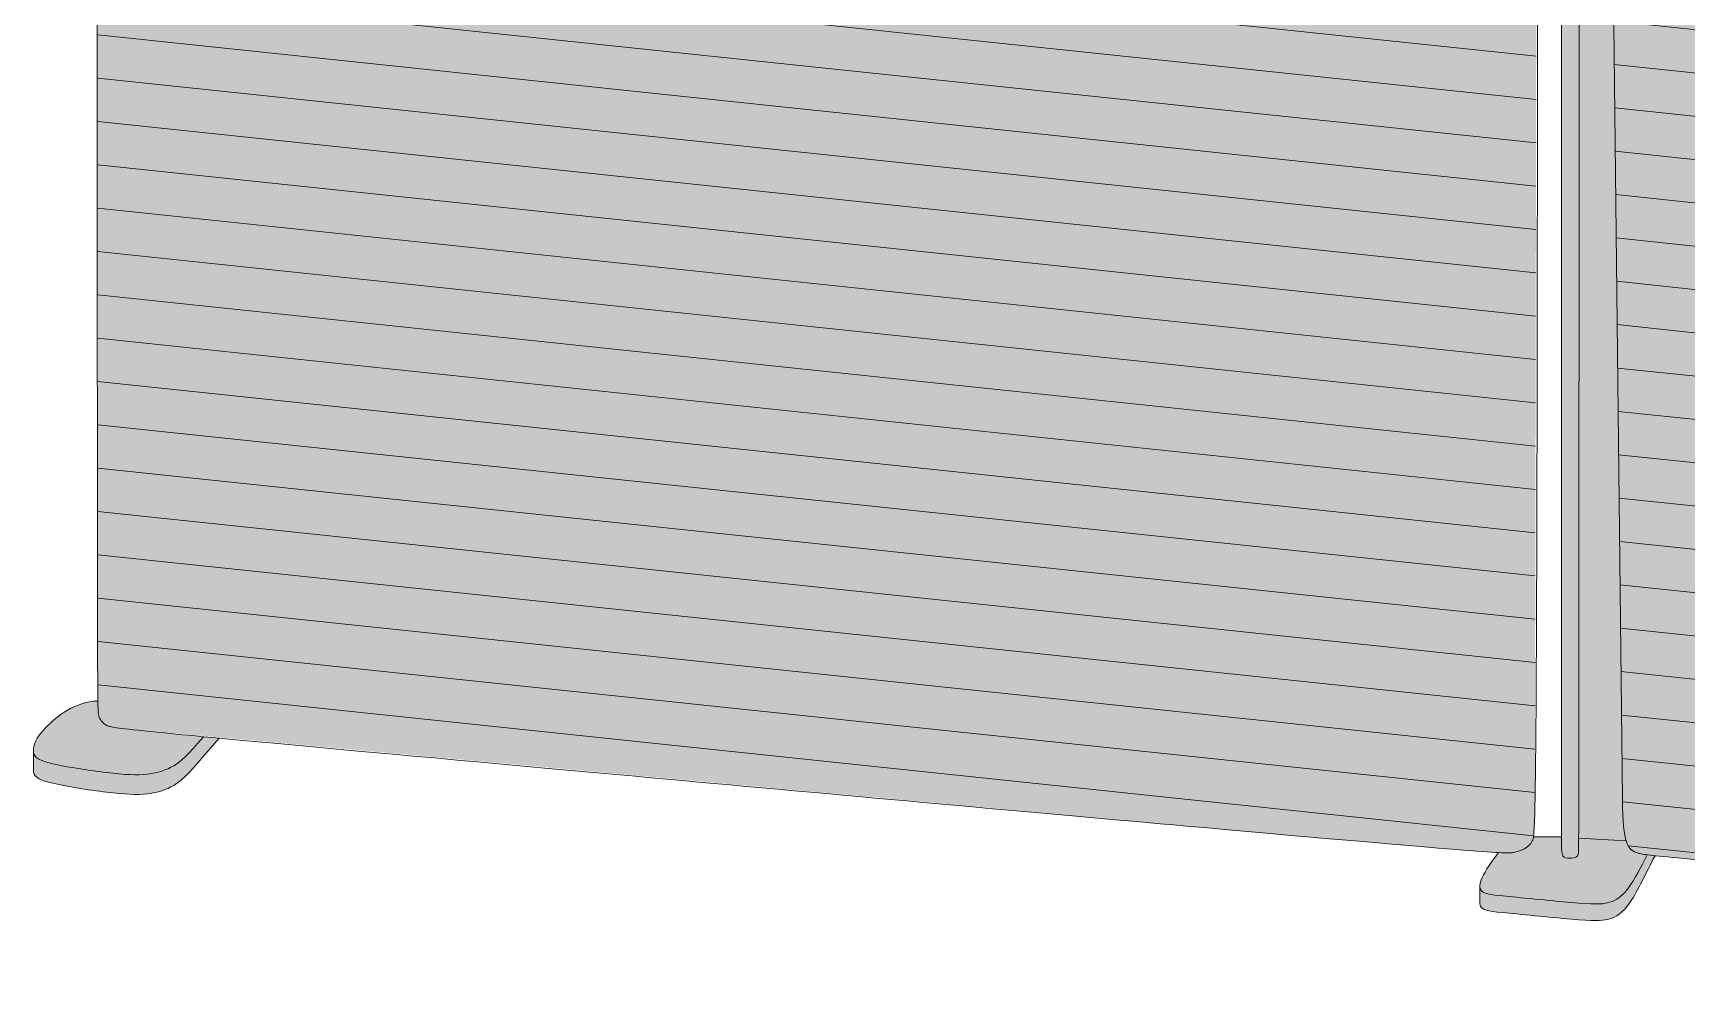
# Model space of a CAD drawing. Header units: millimetres. Extents: x -23380 to 52531, y -5628 to 1041.
# Drawn here: x 8233 to 9086, y -5404 to -4913 of the extents above; entities that cross this region are included whole.
import ezdxf

# ---------------------------------------------------------------- set-up
doc = ezdxf.new("R2010")
doc.units = ezdxf.units.MM
for name, color, linetype, lineweight in [('drawing', 7, 'Continuous', 5), ('hatch', 9, 'Continuous', 5), ('ropes', 7, 'Continuous', 0)]:
    doc.layers.add(name, color=color, linetype=linetype, lineweight=lineweight)

msp = doc.modelspace()

# ---------------------------------------------------------------- hatches: boundary and pattern name
at = {"layer": 'hatch'}
for points in [[(8266.27, -4438.63), (8266.68, -5261.43), (8266.73, -5262.63), (8266.75, -5263.05), (8266.78, -5263.38), (8266.8, -5263.62), (8266.82, -5263.73), (8266.83, -5263.82), (8266.84, -5263.9), (8266.86, -5263.97), (8266.89, -5264.1), (8266.95, -5264.36), (8267.01, -5264.61), (8267.08, -5264.85), (8267.15, -5265.09), (8267.23, -5265.33), (8267.31, -5265.56), (8267.39, -5265.78), (8267.48, -5266), (8267.57, -5266.22), (8267.67, -5266.43), (8267.77, -5266.63), (8267.88, -5266.83), (8268, -5267.03), (8268.11, -5267.22), (8268.24, -5267.4), (8268.37, -5267.58), (8268.5, -5267.76), (8268.64, -5267.93), (8268.79, -5268.1), (8268.94, -5268.27), (8269.1, -5268.43), (8269.26, -5268.58), (8269.43, -5268.73), (8269.61, -5268.88), (8269.79, -5269.02), (8269.98, -5269.16), (8270.18, -5269.3), (8270.38, -5269.43), (8270.59, -5269.56), (8270.81, -5269.68), (8271.04, -5269.8), (8271.27, -5269.92), (8271.44, -5270), (8271.63, -5270.08), (8271.73, -5270.12), (8271.83, -5270.16), (8271.94, -5270.2), (8272.06, -5270.24), (8272.19, -5270.28), (8272.33, -5270.32), (8272.64, -5270.41), (8273, -5270.49), (8273.41, -5270.58), (8274.46, -5270.78), (8275.82, -5270.99), (8279.78, -5271.51), (8871.26, -5325.61), (8955.29, -5332.91), (8989.21, -5335.44), (8992.87, -5335.58), (8994.17, -5335.6), (8995.19, -5335.58), (8995.61, -5335.56), (8995.98, -5335.54), (8996.31, -5335.51), (8996.61, -5335.47), (8996.88, -5335.43), (8997.13, -5335.39), (8997.59, -5335.29), (8998.24, -5335.15), (8998.89, -5334.98), (8999.53, -5334.79), (8999.85, -5334.69), (9000.17, -5334.59), (9000.49, -5334.47), (9000.8, -5334.35), (9001.12, -5334.23), (9001.43, -5334.1), (9001.73, -5333.95), (9002.03, -5333.81), (9002.33, -5333.65), (9002.63, -5333.49), (9002.92, -5333.31), (9003.21, -5333.13), (9003.49, -5332.94), (9003.77, -5332.73), (9004.04, -5332.52), (9004.3, -5332.3), (9004.57, -5332.07), (9004.82, -5331.82), (9004.95, -5331.7), (9005.07, -5331.57), (9005.19, -5331.44), (9005.31, -5331.3), (9005.43, -5331.16), (9005.55, -5331.02), (9005.67, -5330.88), (9005.78, -5330.73), (9005.89, -5330.58), (9006, -5330.43), (9006.11, -5330.27), (9006.22, -5330.11), (9006.32, -5329.95), (9006.42, -5329.78), (9006.52, -5329.61), (9006.67, -5329.35), (9006.72, -5329.26), (9006.77, -5329.16), (9006.79, -5329.11), (9006.81, -5329.05), (9006.84, -5329), (9006.86, -5328.94), (9006.88, -5328.88), (9006.9, -5328.81), (9006.93, -5328.74), (9006.95, -5328.67), (9006.99, -5328.51), (9007.04, -5328.33), (9007.08, -5328.13), (9007.13, -5327.91), (9007.17, -5327.66), (9007.25, -5327.07), (9007.34, -5326.35), (9007.49, -5324.45), (9007.65, -5321.79), (9007.93, -5313.63), (9009.38, -4502.66), (9009, -4502.73), (9008.61, -4502.8), (9008.31, -4502.84), (9007.98, -4502.88), (9007.6, -4502.91), (9007.16, -4502.93), (9006.62, -4502.94), (9005.98, -4502.94), (9004.27, -4502.9), (8998.62, -4502.58), (8277.45, -4440.43), (8273.32, -4439.98), (8271.93, -4439.8), (8270.78, -4439.62), (8269.48, -4439.39), (8268.3, -4439.15), (8267.75, -4439.03), (8267.23, -4438.9), (8266.73, -4438.77)], [(9054.98, -5329.42), (9054.87, -5329.05), (9054.76, -5328.66), (9054.55, -5327.84), (9054.36, -5326.94), (9054.18, -5325.98), (9054.02, -5324.95), (9053.86, -5323.84), (9053.73, -5322.66), (9053.6, -5321.39), (9053.39, -5318.6), (9053.24, -5315.46), (9053.09, -5308), (9044.23, -4508.25), (9043.51, -4508.08), (9042.84, -4507.91), (9042.21, -4507.74), (9041.92, -4507.64), (9041.63, -4507.55), (9041.36, -4507.45), (9041.1, -4507.35), (9040.85, -4507.25), (9040.61, -4507.15), (9040.38, -4507.05), (9040.16, -4506.94), (9039.95, -4506.83), (9039.75, -4506.71), (9009.38, -4504.73), (9009.38, -4507.53), (9030.73, -4508.93), (9030.7, -5151.23), (9030.53, -5327.97)], [(9021.76, -5333.65), (9021.81, -5334.27), (9021.87, -5334.83), (9021.9, -5335.09), (9021.93, -5335.33), (9021.97, -5335.56), (9022.01, -5335.78), (9022.06, -5335.98), (9022.1, -5336.18), (9022.15, -5336.35), (9022.2, -5336.52), (9022.23, -5336.6), (9022.26, -5336.68), (9022.29, -5336.75), (9022.31, -5336.82), (9022.34, -5336.89), (9022.37, -5336.96), (9022.41, -5337.02), (9022.44, -5337.09), (9022.47, -5337.15), (9022.5, -5337.2), (9022.54, -5337.26), (9022.57, -5337.31), (9022.61, -5337.36), (9022.64, -5337.41), (9022.68, -5337.46), (9022.72, -5337.5), (9022.75, -5337.54), (9022.79, -5337.58), (9022.83, -5337.62), (9022.87, -5337.66), (9022.91, -5337.7), (9022.95, -5337.73), (9023, -5337.76), (9023.04, -5337.79), (9023.08, -5337.82), (9023.13, -5337.85), (9023.17, -5337.88), (9023.22, -5337.91), (9023.26, -5337.93), (9023.31, -5337.95), (9023.36, -5337.98), (9023.4, -5338), (9023.45, -5338.02), (9023.5, -5338.04), (9023.55, -5338.05), (9023.61, -5338.07), (9023.71, -5338.1), (9023.82, -5338.13), (9023.93, -5338.16), (9024.04, -5338.19), (9024.15, -5338.21), (9024.27, -5338.23), (9024.39, -5338.25), (9024.51, -5338.27), (9024.76, -5338.3), (9025.01, -5338.32), (9025.27, -5338.34), (9025.53, -5338.34), (9025.79, -5338.34), (9026.06, -5338.34), (9026.32, -5338.33), (9026.59, -5338.31), (9026.85, -5338.29), (9027.1, -5338.26), (9027.35, -5338.23), (9027.59, -5338.19), (9027.83, -5338.15), (9028.06, -5338.11), (9028.27, -5338.06), (9028.38, -5338.03), (9028.48, -5338), (9028.58, -5337.97), (9028.68, -5337.94), (9028.77, -5337.91), (9028.87, -5337.87), (9028.96, -5337.84), (9029.05, -5337.8), (9029.13, -5337.76), (9029.22, -5337.71), (9029.3, -5337.67), (9029.34, -5337.65), (9029.38, -5337.62), (9029.42, -5337.6), (9029.45, -5337.57), (9029.49, -5337.55), (9029.53, -5337.52), (9029.56, -5337.49), (9029.6, -5337.46), (9029.63, -5337.44), (9029.67, -5337.41), (9029.7, -5337.38), (9029.74, -5337.34), (9029.77, -5337.31), (9029.8, -5337.28), (9029.83, -5337.25), (9029.86, -5337.21), (9029.89, -5337.18), (9029.92, -5337.14), (9029.95, -5337.11), (9029.98, -5337.07), (9030.01, -5337.03), (9030.03, -5336.99), (9030.06, -5336.95), (9030.09, -5336.91), (9030.11, -5336.87), (9030.14, -5336.83), (9030.16, -5336.79), (9030.18, -5336.74), (9030.21, -5336.7), (9030.23, -5336.65), (9030.25, -5336.6), (9030.27, -5336.56), (9030.29, -5336.51), (9030.31, -5336.46), (9030.32, -5336.43), (9030.33, -5336.42), (9030.33, -5336.4), (9030.34, -5336.39), (9030.34, -5336.37), (9030.35, -5336.35), (9030.35, -5336.33), (9030.36, -5336.31), (9030.36, -5336.28), (9030.37, -5336.22), (9030.38, -5336.14), (9030.39, -5336.05), (9030.4, -5335.8), (9030.45, -5334.42), (9030.73, -4508.93), (9021.76, -4508.34)], [(9053.09, -5308), (9053.24, -5315.46), (9053.39, -5318.6), (9053.6, -5321.39), (9053.73, -5322.66), (9053.86, -5323.84), (9054.02, -5324.95), (9054.18, -5325.98), (9054.36, -5326.94), (9054.55, -5327.84), (9054.76, -5328.66), (9054.87, -5329.05), (9054.98, -5329.42), (9055.11, -5329.82), (9055.24, -5330.19), (9055.38, -5330.55), (9055.52, -5330.89), (9055.66, -5331.21), (9055.81, -5331.52), (9055.96, -5331.82), (9056.12, -5332.1), (9056.28, -5332.37), (9056.36, -5332.49), (9056.44, -5332.62), (9056.53, -5332.74), (9056.61, -5332.86), (9056.7, -5332.97), (9056.79, -5333.08), (9056.88, -5333.19), (9056.97, -5333.3), (9057.06, -5333.4), (9057.15, -5333.5), (9057.24, -5333.6), (9057.34, -5333.69), (9057.43, -5333.78), (9057.53, -5333.87), (9057.62, -5333.96), (9057.72, -5334.05), (9057.82, -5334.13), (9057.92, -5334.21), (9058.02, -5334.28), (9058.13, -5334.36), (9058.23, -5334.43), (9058.34, -5334.5), (9058.44, -5334.57), (9058.55, -5334.64), (9058.77, -5334.77), (9058.99, -5334.89), (9059.21, -5335), (9059.45, -5335.11), (9059.68, -5335.21), (9059.92, -5335.3), (9060.16, -5335.4), (9060.41, -5335.48), (9060.67, -5335.57), (9061.18, -5335.72), (9061.61, -5335.84), (9062.05, -5335.95), (9062.53, -5336.06), (9063.06, -5336.17), (9063.63, -5336.28), (9064.28, -5336.38), (9065.81, -5336.6), (9069.94, -5337.08), (9782.95, -5403.94), (9783.6, -5403.99), (9783.92, -5404), (9784.07, -5404), (9784.23, -5404), (9784.39, -5404), (9784.54, -5403.99), (9784.69, -5403.98), (9784.85, -5403.96), (9784.92, -5403.95), (9785, -5403.94), (9785.07, -5403.92), (9785.15, -5403.91), (9785.22, -5403.89), (9785.29, -5403.87), (9785.37, -5403.85), (9785.44, -5403.83), (9785.51, -5403.81), (9785.58, -5403.78), (9785.66, -5403.76), (9785.73, -5403.73), (9785.8, -5403.7), (9785.87, -5403.67), (9785.94, -5403.63), (9786.01, -5403.6), (9786.08, -5403.56), (9786.15, -5403.52), (9786.22, -5403.47), (9786.28, -5403.43), (9786.35, -5403.38), (9786.42, -5403.33), (9786.48, -5403.28), (9786.55, -5403.22), (9786.62, -5403.17), (9786.68, -5403.11), (9786.74, -5403.04), (9786.81, -5402.98), (9786.87, -5402.91), (9786.93, -5402.84), (9787, -5402.76), (9787.06, -5402.69), (9787.12, -5402.61), (9787.18, -5402.53), (9787.24, -5402.44), (9787.3, -5402.35), (9787.36, -5402.26), (9787.42, -5402.17), (9787.47, -5402.07), (9787.53, -5401.97), (9787.59, -5401.86), (9787.64, -5401.75), (9787.75, -5401.53), (9787.86, -5401.29), (9787.96, -5401.03), (9788.06, -5400.76), (9788.16, -5400.48), (9788.25, -5400.18), (9788.35, -5399.86), (9788.43, -5399.53), (9788.52, -5399.18), (9788.6, -5398.81), (9788.68, -5398.42), (9788.83, -5397.6), (9788.97, -5396.7), (9789.09, -5395.72), (9789.2, -5394.66), (9789.29, -5393.51), (9789.36, -5392.27), (9789.47, -5389.52), (9789.5, -5386.38), (9789.5, -4570.1), (9789.25, -4570.25), (9789, -4570.4), (9788.73, -4570.54), (9788.46, -4570.68), (9788.17, -4570.81), (9787.88, -4570.94), (9787.58, -4571.06), (9787.27, -4571.17), (9786.95, -4571.28), (9786.62, -4571.38), (9786.28, -4571.48), (9785.93, -4571.57), (9785.57, -4571.65), (9785.2, -4571.73), (9784.82, -4571.8), (9784.43, -4571.86), (9784.13, -4571.91), (9783.8, -4571.95), (9783.42, -4571.98), (9782.98, -4572), (9782.44, -4572.01), (9781.8, -4572.01), (9780.09, -4571.97), (9774.44, -4571.65), (9053.27, -4509.5), (9049.14, -4509.05), (9047.76, -4508.87), (9046.6, -4508.69), (9045.37, -4508.47), (9044.23, -4508.25)], [(8233.3, -5282.63), (8233.3, -5282.74), (8233.31, -5282.9), (8233.32, -5283.07), (8233.33, -5283.32), (8233.35, -5283.44), (8233.36, -5283.57), (8233.38, -5283.69), (8233.4, -5283.81), (8233.42, -5283.92), (8233.45, -5284.04), (8233.47, -5284.16), (8233.5, -5284.27), (8233.54, -5284.38), (8233.57, -5284.49), (8233.61, -5284.6), (8233.65, -5284.71), (8233.7, -5284.82), (8233.75, -5284.93), (8233.8, -5285.03), (8233.86, -5285.14), (8233.92, -5285.24), (8233.98, -5285.35), (8234.05, -5285.45), (8234.12, -5285.55), (8234.2, -5285.65), (8234.28, -5285.75), (8234.36, -5285.84), (8234.45, -5285.94), (8234.55, -5286.04), (8234.64, -5286.13), (8234.75, -5286.23), (8234.85, -5286.32), (8234.97, -5286.41), (8235.08, -5286.51), (8235.21, -5286.6), (8235.33, -5286.69), (8235.47, -5286.78), (8235.6, -5286.87), (8235.75, -5286.96), (8235.9, -5287.05), (8236.05, -5287.14), (8236.21, -5287.23), (8236.55, -5287.4), (8236.91, -5287.57), (8237.3, -5287.74), (8237.71, -5287.92), (8238.15, -5288.09), (8238.61, -5288.25), (8239.63, -5288.59), (8240.76, -5288.93), (8242.01, -5289.27), (8244.89, -5289.95), (8248.19, -5290.64), (8255.62, -5291.98), (8263.51, -5293.19), (8271.05, -5294.18), (8277.59, -5294.87), (8280.48, -5295.1), (8283.16, -5295.25), (8285.65, -5295.31), (8286.83, -5295.32), (8287.97, -5295.3), (8289.08, -5295.26), (8290.15, -5295.2), (8291.2, -5295.12), (8292.22, -5295.01), (8293.21, -5294.89), (8294.18, -5294.74), (8295.13, -5294.58), (8296.06, -5294.39), (8296.97, -5294.19), (8297.86, -5293.96), (8298.73, -5293.71), (8299.58, -5293.45), (8300.41, -5293.16), (8301.22, -5292.86), (8302.02, -5292.54), (8302.8, -5292.2), (8303.56, -5291.84), (8304.3, -5291.47), (8305.03, -5291.08), (8305.75, -5290.67), (8306.45, -5290.24), (8307.15, -5289.78), (8307.85, -5289.29), (8308.56, -5288.76), (8309.3, -5288.18), (8310.06, -5287.53), (8310.85, -5286.81), (8311.7, -5286.01), (8312.59, -5285.13), (8313.55, -5284.14), (8315.7, -5281.84), (8321.11, -5275.68), (8279.78, -5271.51), (8275.82, -5270.99), (8274.46, -5270.78), (8273.41, -5270.58), (8273, -5270.49), (8272.64, -5270.41), (8272.33, -5270.32), (8272.19, -5270.28), (8272.06, -5270.24), (8271.94, -5270.2), (8271.83, -5270.16), (8271.73, -5270.12), (8271.63, -5270.08), (8271.44, -5270), (8271.27, -5269.92), (8271.04, -5269.8), (8270.81, -5269.68), (8270.59, -5269.56), (8270.38, -5269.43), (8270.18, -5269.3), (8269.98, -5269.16), (8269.79, -5269.02), (8269.61, -5268.88), (8269.43, -5268.73), (8269.26, -5268.58), (8269.1, -5268.43), (8268.94, -5268.27), (8268.79, -5268.1), (8268.64, -5267.93), (8268.5, -5267.76), (8268.37, -5267.58), (8268.24, -5267.4), (8268.11, -5267.22), (8268, -5267.03), (8267.88, -5266.83), (8267.77, -5266.63), (8267.67, -5266.43), (8267.57, -5266.22), (8267.48, -5266), (8267.39, -5265.78), (8267.31, -5265.56), (8267.23, -5265.33), (8267.15, -5265.09), (8267.08, -5264.85), (8267.01, -5264.61), (8266.95, -5264.36), (8266.87, -5264), (8266.85, -5263.9), (8266.83, -5263.78), (8266.81, -5263.63), (8266.79, -5263.46), (8266.77, -5263.24), (8266.73, -5262.67), (8266.66, -5260.73), (8266.6, -5257.32), (8266.06, -5257.34), (8265.53, -5257.36), (8264.99, -5257.39), (8264.46, -5257.44), (8263.93, -5257.49), (8263.4, -5257.56), (8262.88, -5257.63), (8262.36, -5257.71), (8261.84, -5257.81), (8261.33, -5257.91), (8260.82, -5258.02), (8260.31, -5258.14), (8259.31, -5258.4), (8258.32, -5258.69), (8257.34, -5259.02), (8256.38, -5259.37), (8255.43, -5259.75), (8254.5, -5260.16), (8253.59, -5260.59), (8252.69, -5261.04), (8251.81, -5261.51), (8250.95, -5262), (8250.1, -5262.5), (8249.27, -5263.02), (8248.46, -5263.55), (8247.67, -5264.09), (8246.9, -5264.64), (8246.15, -5265.2), (8245.42, -5265.77), (8244.72, -5266.34), (8243.36, -5267.48), (8242.1, -5268.63), (8240.93, -5269.75), (8239.85, -5270.84), (8238.92, -5271.84), (8238.08, -5272.79), (8237.32, -5273.71), (8236.64, -5274.59), (8236.33, -5275.02), (8236.03, -5275.44), (8235.76, -5275.85), (8235.5, -5276.25), (8235.26, -5276.64), (8235.03, -5277.02), (8234.83, -5277.39), (8234.63, -5277.76), (8234.45, -5278.12), (8234.29, -5278.47), (8234.14, -5278.81), (8234.01, -5279.15), (8233.89, -5279.48), (8233.78, -5279.8), (8233.68, -5280.11), (8233.6, -5280.42), (8233.53, -5280.72), (8233.46, -5281.01), (8233.41, -5281.29), (8233.37, -5281.57), (8233.34, -5281.85), (8233.32, -5282.11), (8233.31, -5282.37)], [(8233.3, -5292.75), (8233.31, -5292.98), (8233.32, -5293.19), (8233.33, -5293.44), (8233.35, -5293.57), (8233.36, -5293.69), (8233.38, -5293.81), (8233.4, -5293.93), (8233.42, -5294.05), (8233.45, -5294.17), (8233.47, -5294.28), (8233.5, -5294.4), (8233.54, -5294.51), (8233.57, -5294.62), (8233.61, -5294.73), (8233.65, -5294.84), (8233.7, -5294.95), (8233.75, -5295.05), (8233.8, -5295.16), (8233.86, -5295.27), (8233.92, -5295.37), (8233.98, -5295.47), (8234.05, -5295.57), (8234.12, -5295.67), (8234.2, -5295.77), (8234.28, -5295.87), (8234.36, -5295.97), (8234.45, -5296.07), (8234.55, -5296.16), (8234.64, -5296.26), (8234.75, -5296.35), (8234.85, -5296.45), (8234.97, -5296.54), (8235.08, -5296.63), (8235.21, -5296.72), (8235.33, -5296.82), (8235.47, -5296.91), (8235.6, -5297), (8235.75, -5297.09), (8235.9, -5297.17), (8236.05, -5297.26), (8236.21, -5297.35), (8236.55, -5297.53), (8236.91, -5297.7), (8237.3, -5297.87), (8237.71, -5298.04), (8238.15, -5298.21), (8238.61, -5298.38), (8239.63, -5298.72), (8240.76, -5299.05), (8242.01, -5299.39), (8244.89, -5300.08), (8248.19, -5300.77), (8255.62, -5302.11), (8263.51, -5303.32), (8271.05, -5304.31), (8277.59, -5305), (8280.48, -5305.23), (8283.16, -5305.38), (8285.65, -5305.44), (8286.83, -5305.44), (8287.97, -5305.42), (8289.08, -5305.38), (8290.15, -5305.32), (8291.2, -5305.24), (8292.22, -5305.14), (8293.21, -5305.01), (8294.18, -5304.87), (8295.13, -5304.7), (8296.06, -5304.52), (8296.97, -5304.31), (8297.86, -5304.09), (8298.73, -5303.84), (8299.58, -5303.57), (8300.41, -5303.29), (8301.22, -5302.99), (8302.02, -5302.67), (8302.8, -5302.33), (8303.56, -5301.97), (8304.3, -5301.59), (8305.03, -5301.2), (8305.75, -5300.79), (8306.45, -5300.36), (8307.15, -5299.91), (8307.85, -5299.42), (8308.56, -5298.89), (8309.3, -5298.3), (8310.06, -5297.66), (8310.85, -5296.94), (8311.7, -5296.14), (8312.59, -5295.25), (8313.55, -5294.27), (8315.7, -5291.97), (8321.11, -5285.8), (8329.14, -5276.44), (8321.11, -5275.68), (8315.7, -5281.84), (8313.55, -5284.14), (8312.59, -5285.13), (8311.7, -5286.01), (8310.85, -5286.81), (8310.06, -5287.53), (8309.3, -5288.18), (8308.56, -5288.76), (8307.85, -5289.29), (8307.15, -5289.78), (8306.45, -5290.24), (8305.75, -5290.67), (8305.03, -5291.08), (8304.3, -5291.47), (8303.56, -5291.84), (8302.8, -5292.2), (8302.02, -5292.54), (8301.22, -5292.86), (8300.41, -5293.16), (8299.58, -5293.45), (8298.73, -5293.71), (8297.86, -5293.96), (8296.97, -5294.19), (8296.06, -5294.39), (8295.13, -5294.58), (8294.18, -5294.74), (8293.21, -5294.89), (8292.22, -5295.01), (8291.2, -5295.12), (8290.15, -5295.2), (8289.08, -5295.26), (8287.97, -5295.3), (8286.83, -5295.32), (8285.65, -5295.31), (8283.16, -5295.25), (8280.48, -5295.1), (8277.59, -5294.87), (8271.05, -5294.18), (8263.51, -5293.19), (8255.62, -5291.98), (8248.19, -5290.64), (8244.89, -5289.95), (8242.01, -5289.27), (8240.76, -5288.93), (8239.63, -5288.59), (8238.61, -5288.25), (8238.15, -5288.09), (8237.71, -5287.92), (8237.3, -5287.74), (8236.91, -5287.57), (8236.55, -5287.4), (8236.21, -5287.23), (8236.05, -5287.14), (8235.9, -5287.05), (8235.75, -5286.96), (8235.6, -5286.87), (8235.47, -5286.78), (8235.33, -5286.69), (8235.21, -5286.6), (8235.08, -5286.51), (8234.97, -5286.41), (8234.85, -5286.32), (8234.75, -5286.23), (8234.64, -5286.13), (8234.55, -5286.04), (8234.45, -5285.94), (8234.36, -5285.84), (8234.28, -5285.75), (8234.2, -5285.65), (8234.12, -5285.55), (8234.05, -5285.45), (8233.98, -5285.35), (8233.92, -5285.24), (8233.86, -5285.14), (8233.8, -5285.03), (8233.75, -5284.93), (8233.7, -5284.82), (8233.65, -5284.71), (8233.61, -5284.6), (8233.57, -5284.49), (8233.54, -5284.38), (8233.5, -5284.27), (8233.47, -5284.16), (8233.45, -5284.04), (8233.42, -5283.92), (8233.4, -5283.81), (8233.38, -5283.69), (8233.36, -5283.57), (8233.35, -5283.44), (8233.33, -5283.32), (8233.32, -5283.07), (8233.31, -5282.9), (8233.3, -5282.74)], [(8989.21, -5335.44), (8986.62, -5338.88), (8985.51, -5340.43), (8984.51, -5341.87), (8983.62, -5343.22), (8982.83, -5344.47), (8982.14, -5345.63), (8981.54, -5346.71), (8981.27, -5347.21), (8981.03, -5347.7), (8980.81, -5348.16), (8980.61, -5348.61), (8980.42, -5349.04), (8980.26, -5349.45), (8980.11, -5349.84), (8979.99, -5350.21), (8979.88, -5350.57), (8979.78, -5350.91), (8979.74, -5351.08), (8979.71, -5351.24), (8979.67, -5351.4), (8979.64, -5351.55), (8979.62, -5351.7), (8979.6, -5351.85), (8979.58, -5351.99), (8979.57, -5352.13), (8979.55, -5352.27), (8979.55, -5352.4), (8979.54, -5352.53), (8979.54, -5352.66), (8979.54, -5352.75), (8979.54, -5352.85), (8979.55, -5352.94), (8979.55, -5353.02), (8979.56, -5353.11), (8979.57, -5353.2), (8979.58, -5353.28), (8979.59, -5353.36), (8979.61, -5353.44), (8979.62, -5353.52), (8979.64, -5353.6), (8979.66, -5353.68), (8979.67, -5353.75), (8979.69, -5353.82), (8979.72, -5353.9), (8979.74, -5353.97), (8979.76, -5354.04), (8979.79, -5354.1), (8979.82, -5354.17), (8979.84, -5354.24), (8979.87, -5354.3), (8979.9, -5354.37), (8979.93, -5354.43), (8979.97, -5354.49), (8980, -5354.55), (8980.03, -5354.61), (8980.07, -5354.67), (8980.1, -5354.72), (8980.14, -5354.78), (8980.18, -5354.84), (8980.25, -5354.94), (8980.33, -5355.04), (8980.4, -5355.13), (8980.48, -5355.22), (8980.56, -5355.31), (8980.64, -5355.4), (8980.73, -5355.48), (8980.82, -5355.56), (8980.91, -5355.64), (8981.01, -5355.71), (8981.11, -5355.79), (8981.21, -5355.86), (8981.32, -5355.93), (8981.43, -5356), (8981.54, -5356.06), (8981.66, -5356.12), (8981.79, -5356.19), (8981.91, -5356.25), (8982.04, -5356.3), (8982.18, -5356.36), (8982.32, -5356.41), (8982.46, -5356.47), (8982.61, -5356.52), (8982.93, -5356.62), (8983.26, -5356.71), (8983.62, -5356.8), (8984, -5356.88), (8984.4, -5356.96), (8985.27, -5357.11), (8986.26, -5357.25), (8988.56, -5357.52), (9030.72, -5361.53), (9034.07, -5361.76), (9036.88, -5361.9), (9039.22, -5361.96), (9040.24, -5361.95), (9041.17, -5361.92), (9042.02, -5361.88), (9042.8, -5361.81), (9043.53, -5361.73), (9043.88, -5361.68), (9044.21, -5361.63), (9044.54, -5361.57), (9044.85, -5361.5), (9045.16, -5361.44), (9045.47, -5361.36), (9046.06, -5361.21), (9046.65, -5361.03), (9047.23, -5360.84), (9047.82, -5360.63), (9048.12, -5360.51), (9048.42, -5360.39), (9048.71, -5360.26), (9049.01, -5360.12), (9049.31, -5359.98), (9049.61, -5359.82), (9049.91, -5359.66), (9050.21, -5359.48), (9050.52, -5359.3), (9050.82, -5359.1), (9051.13, -5358.9), (9051.44, -5358.68), (9051.75, -5358.45), (9052.06, -5358.21), (9052.37, -5357.95), (9052.69, -5357.68), (9053, -5357.39), (9053.32, -5357.09), (9053.64, -5356.78), (9053.97, -5356.45), (9054.29, -5356.1), (9054.62, -5355.73), (9054.95, -5355.35), (9055.28, -5354.95), (9055.62, -5354.53), (9055.96, -5354.09), (9056.64, -5353.16), (9057.17, -5352.39), (9057.71, -5351.57), (9058.8, -5349.81), (9059.92, -5347.89), (9061.06, -5345.83), (9063.4, -5341.38), (9065.81, -5336.6), (9064.28, -5336.38), (9063.63, -5336.28), (9063.06, -5336.17), (9062.53, -5336.06), (9062.05, -5335.95), (9061.61, -5335.84), (9061.18, -5335.72), (9060.67, -5335.57), (9060.41, -5335.48), (9060.16, -5335.4), (9059.92, -5335.3), (9059.68, -5335.21), (9059.45, -5335.11), (9059.21, -5335), (9058.99, -5334.89), (9058.77, -5334.77), (9058.55, -5334.64), (9058.44, -5334.57), (9058.34, -5334.5), (9058.23, -5334.43), (9058.13, -5334.36), (9058.02, -5334.28), (9057.92, -5334.21), (9057.82, -5334.13), (9057.72, -5334.05), (9057.62, -5333.96), (9057.53, -5333.87), (9057.43, -5333.78), (9057.34, -5333.69), (9057.24, -5333.6), (9057.15, -5333.5), (9057.06, -5333.4), (9056.97, -5333.3), (9056.88, -5333.19), (9056.79, -5333.08), (9056.7, -5332.97), (9056.61, -5332.86), (9056.53, -5332.74), (9056.44, -5332.62), (9056.36, -5332.49), (9056.28, -5332.37), (9056.12, -5332.1), (9055.96, -5331.82), (9055.81, -5331.52), (9055.66, -5331.21), (9055.52, -5330.89), (9055.38, -5330.55), (9055.24, -5330.19), (9055.11, -5329.82), (9054.98, -5329.42), (9030.53, -5327.97), (9030.43, -5335.13), (9030.4, -5335.78), (9030.39, -5336), (9030.38, -5336.16), (9030.37, -5336.22), (9030.36, -5336.28), (9030.35, -5336.32), (9030.35, -5336.34), (9030.34, -5336.36), (9030.34, -5336.37), (9030.34, -5336.39), (9030.33, -5336.4), (9030.33, -5336.41), (9030.32, -5336.44), (9030.31, -5336.46), (9030.29, -5336.51), (9030.27, -5336.56), (9030.25, -5336.6), (9030.23, -5336.65), (9030.21, -5336.7), (9030.18, -5336.74), (9030.16, -5336.79), (9030.14, -5336.83), (9030.11, -5336.87), (9030.09, -5336.91), (9030.06, -5336.95), (9030.03, -5336.99), (9030.01, -5337.03), (9029.98, -5337.07), (9029.95, -5337.11), (9029.92, -5337.14), (9029.89, -5337.18), (9029.86, -5337.21), (9029.83, -5337.25), (9029.8, -5337.28), (9029.77, -5337.31), (9029.74, -5337.34), (9029.7, -5337.38), (9029.67, -5337.41), (9029.63, -5337.44), (9029.6, -5337.46), (9029.56, -5337.49), (9029.53, -5337.52), (9029.49, -5337.55), (9029.45, -5337.57), (9029.42, -5337.6), (9029.38, -5337.62), (9029.34, -5337.65), (9029.3, -5337.67), (9029.22, -5337.71), (9029.13, -5337.76), (9029.05, -5337.8), (9028.96, -5337.84), (9028.87, -5337.87), (9028.77, -5337.91), (9028.68, -5337.94), (9028.58, -5337.97), (9028.48, -5338), (9028.38, -5338.03), (9028.27, -5338.06), (9028.06, -5338.11), (9027.83, -5338.15), (9027.59, -5338.19), (9027.35, -5338.23), (9027.1, -5338.26), (9026.85, -5338.29), (9026.59, -5338.31), (9026.32, -5338.33), (9026.06, -5338.34), (9025.79, -5338.34), (9025.53, -5338.34), (9025.27, -5338.34), (9025.01, -5338.32), (9024.76, -5338.3), (9024.51, -5338.27), (9024.39, -5338.25), (9024.27, -5338.23), (9024.15, -5338.21), (9024.04, -5338.19), (9023.93, -5338.16), (9023.82, -5338.13), (9023.71, -5338.1), (9023.61, -5338.07), (9023.55, -5338.05), (9023.5, -5338.04), (9023.45, -5338.02), (9023.4, -5338), (9023.36, -5337.98), (9023.31, -5337.95), (9023.26, -5337.93), (9023.22, -5337.91), (9023.17, -5337.88), (9023.13, -5337.85), (9023.08, -5337.82), (9023.04, -5337.79), (9023, -5337.76), (9022.95, -5337.73), (9022.91, -5337.7), (9022.87, -5337.66), (9022.83, -5337.62), (9022.79, -5337.58), (9022.75, -5337.54), (9022.72, -5337.5), (9022.68, -5337.46), (9022.64, -5337.41), (9022.61, -5337.36), (9022.57, -5337.31), (9022.54, -5337.26), (9022.5, -5337.2), (9022.47, -5337.15), (9022.44, -5337.09), (9022.41, -5337.02), (9022.37, -5336.96), (9022.34, -5336.89), (9022.31, -5336.82), (9022.29, -5336.75), (9022.26, -5336.68), (9022.23, -5336.6), (9022.2, -5336.52), (9022.15, -5336.35), (9022.1, -5336.18), (9022.06, -5335.98), (9022.01, -5335.78), (9021.97, -5335.56), (9021.93, -5335.33), (9021.9, -5335.09), (9021.87, -5334.83), (9021.81, -5334.27), (9021.76, -5333.65), (9021.76, -5327.38), (9007.21, -5327.38), (9007.14, -5327.82), (9007.11, -5328.01), (9007.07, -5328.18), (9007.04, -5328.34), (9007, -5328.49), (9006.96, -5328.62), (9006.93, -5328.74), (9006.89, -5328.85), (9006.85, -5328.95), (9006.82, -5329.05), (9006.78, -5329.13), (9006.74, -5329.21), (9006.7, -5329.29), (9006.62, -5329.44), (9006.52, -5329.61), (9006.42, -5329.78), (9006.32, -5329.95), (9006.22, -5330.11), (9006.11, -5330.27), (9006, -5330.43), (9005.89, -5330.58), (9005.78, -5330.73), (9005.67, -5330.88), (9005.55, -5331.02), (9005.43, -5331.16), (9005.31, -5331.3), (9005.19, -5331.44), (9005.07, -5331.57), (9004.95, -5331.7), (9004.82, -5331.82), (9004.57, -5332.07), (9004.3, -5332.3), (9004.04, -5332.52), (9003.77, -5332.73), (9003.49, -5332.94), (9003.21, -5333.13), (9002.92, -5333.31), (9002.63, -5333.49), (9002.33, -5333.65), (9002.03, -5333.81), (9001.73, -5333.95), (9001.43, -5334.1), (9001.12, -5334.23), (9000.8, -5334.35), (9000.49, -5334.47), (9000.17, -5334.59), (8999.85, -5334.69), (8999.53, -5334.79), (8998.89, -5334.98), (8998.24, -5335.15), (8997.59, -5335.29), (8997.13, -5335.39), (8996.88, -5335.43), (8996.61, -5335.47), (8996.31, -5335.51), (8995.98, -5335.54), (8995.61, -5335.56), (8995.19, -5335.58), (8994.17, -5335.6), (8992.87, -5335.58)], [(9068.85, -5339.09), (9069.94, -5337.08), (9065.81, -5336.6), (9063.4, -5341.38), (9061.06, -5345.83), (9059.92, -5347.89), (9058.8, -5349.81), (9057.71, -5351.57), (9057.17, -5352.39), (9056.64, -5353.16), (9055.96, -5354.09), (9055.62, -5354.53), (9055.28, -5354.95), (9054.95, -5355.35), (9054.62, -5355.73), (9054.29, -5356.1), (9053.97, -5356.45), (9053.64, -5356.78), (9053.32, -5357.09), (9053, -5357.39), (9052.69, -5357.68), (9052.37, -5357.95), (9052.06, -5358.21), (9051.75, -5358.45), (9051.44, -5358.68), (9051.13, -5358.9), (9050.82, -5359.1), (9050.52, -5359.3), (9050.21, -5359.48), (9049.91, -5359.66), (9049.61, -5359.82), (9049.31, -5359.98), (9049.01, -5360.12), (9048.71, -5360.26), (9048.42, -5360.39), (9048.12, -5360.51), (9047.82, -5360.63), (9047.23, -5360.84), (9046.65, -5361.03), (9046.06, -5361.21), (9045.47, -5361.36), (9045.16, -5361.44), (9044.85, -5361.5), (9044.54, -5361.57), (9044.21, -5361.63), (9043.88, -5361.68), (9043.53, -5361.73), (9042.8, -5361.81), (9042.02, -5361.88), (9041.17, -5361.92), (9040.24, -5361.95), (9039.22, -5361.96), (9036.88, -5361.9), (9034.07, -5361.76), (9030.72, -5361.53), (8988.56, -5357.52), (8986.26, -5357.25), (8985.27, -5357.11), (8984.4, -5356.96), (8984, -5356.88), (8983.62, -5356.8), (8983.26, -5356.71), (8982.93, -5356.62), (8982.61, -5356.52), (8982.46, -5356.47), (8982.32, -5356.41), (8982.18, -5356.36), (8982.04, -5356.3), (8981.91, -5356.25), (8981.79, -5356.19), (8981.66, -5356.12), (8981.54, -5356.06), (8981.43, -5356), (8981.32, -5355.93), (8981.21, -5355.86), (8981.11, -5355.79), (8981.01, -5355.71), (8980.91, -5355.64), (8980.82, -5355.56), (8980.73, -5355.48), (8980.64, -5355.4), (8980.56, -5355.31), (8980.48, -5355.22), (8980.4, -5355.13), (8980.33, -5355.04), (8980.25, -5354.94), (8980.18, -5354.84), (8980.11, -5354.73), (8980.07, -5354.68), (8980.04, -5354.62), (8980.01, -5354.56), (8979.97, -5354.5), (8979.94, -5354.44), (8979.91, -5354.38), (8979.88, -5354.32), (8979.85, -5354.26), (8979.83, -5354.2), (8979.8, -5354.13), (8979.78, -5354.07), (8979.75, -5354), (8979.73, -5353.93), (8979.71, -5353.86), (8979.69, -5353.79), (8979.67, -5353.72), (8979.65, -5353.65), (8979.63, -5353.58), (8979.62, -5353.5), (8979.6, -5353.42), (8979.59, -5353.34), (8979.58, -5353.26), (8979.57, -5353.18), (8979.56, -5353.1), (8979.55, -5353.02), (8979.55, -5352.93), (8979.54, -5352.84), (8979.54, -5352.75), (8979.54, -5361.25), (8979.54, -5361.25), (8979.54, -5361.35), (8979.54, -5361.44), (8979.55, -5361.53), (8979.55, -5361.62), (8979.56, -5361.7), (8979.57, -5361.79), (8979.58, -5361.87), (8979.59, -5361.95), (8979.61, -5362.04), (8979.62, -5362.11), (8979.64, -5362.19), (8979.66, -5362.27), (8979.67, -5362.34), (8979.69, -5362.42), (8979.72, -5362.49), (8979.74, -5362.56), (8979.76, -5362.63), (8979.79, -5362.7), (8979.82, -5362.76), (8979.84, -5362.83), (8979.87, -5362.89), (8979.9, -5362.96), (8979.93, -5363.02), (8979.97, -5363.08), (8980, -5363.14), (8980.03, -5363.2), (8980.07, -5363.26), (8980.1, -5363.32), (8980.14, -5363.37), (8980.18, -5363.43), (8980.25, -5363.54), (8980.33, -5363.63), (8980.4, -5363.73), (8980.48, -5363.82), (8980.56, -5363.9), (8980.64, -5363.99), (8980.73, -5364.07), (8980.82, -5364.15), (8980.91, -5364.23), (8981.01, -5364.31), (8981.11, -5364.38), (8981.21, -5364.45), (8981.32, -5364.52), (8981.43, -5364.59), (8981.54, -5364.65), (8981.66, -5364.72), (8981.79, -5364.78), (8981.91, -5364.84), (8982.04, -5364.9), (8982.18, -5364.95), (8982.32, -5365.01), (8982.46, -5365.06), (8982.61, -5365.11), (8982.93, -5365.21), (8983.26, -5365.3), (8983.62, -5365.39), (8984, -5365.47), (8984.4, -5365.55), (8985.27, -5365.7), (8986.26, -5365.85), (8988.56, -5366.12), (9030.72, -5370.13), (9034.07, -5370.36), (9036.88, -5370.5), (9039.22, -5370.55), (9040.24, -5370.54), (9041.17, -5370.52), (9042.02, -5370.47), (9042.8, -5370.41), (9043.53, -5370.32), (9043.88, -5370.27), (9044.21, -5370.22), (9044.54, -5370.16), (9044.85, -5370.1), (9045.16, -5370.03), (9045.47, -5369.96), (9046.06, -5369.8), (9046.65, -5369.62), (9047.23, -5369.43), (9047.82, -5369.22), (9048.12, -5369.1), (9048.42, -5368.98), (9048.71, -5368.85), (9049.01, -5368.71), (9049.31, -5368.57), (9049.61, -5368.41), (9049.91, -5368.25), (9050.21, -5368.08), (9050.52, -5367.89), (9050.82, -5367.7), (9051.13, -5367.49), (9051.44, -5367.27), (9051.75, -5367.04), (9052.06, -5366.8), (9052.37, -5366.54), (9052.69, -5366.27), (9053, -5365.99), (9053.32, -5365.69), (9053.64, -5365.37), (9053.97, -5365.04), (9054.29, -5364.69), (9054.62, -5364.33), (9054.95, -5363.94), (9055.28, -5363.54), (9055.62, -5363.12), (9055.96, -5362.69), (9056.64, -5361.75), (9057.34, -5360.73), (9058.04, -5359.64), (9058.76, -5358.47), (9059.49, -5357.24), (9060.97, -5354.6), (9062.49, -5351.74)]]:
    msp.add_hatch(color=256, dxfattribs=at).paths.add_polyline_path(points, flags=0)
at = {"layer": 'ropes', "lineweight": 0}
h = msp.add_hatch(dxfattribs=at)
h.set_pattern_fill('ANSI31', color=256, scale=7, angle=129, style=0)
h.paths.add_polyline_path([(8266.27, -4438.63), (8266.68, -5261.43), (8266.73, -5262.63), (8266.75, -5263.05), (8266.78, -5263.38), (8266.8, -5263.62), (8266.82, -5263.73), (8266.83, -5263.82), (8266.84, -5263.9), (8266.86, -5263.97), (8266.89, -5264.1), (8266.95, -5264.36), (8267.01, -5264.61), (8267.08, -5264.85), (8267.15, -5265.09), (8267.23, -5265.33), (8267.31, -5265.56), (8267.39, -5265.78), (8267.48, -5266), (8267.57, -5266.22), (8267.67, -5266.43), (8267.77, -5266.63), (8267.88, -5266.83), (8268, -5267.03), (8268.11, -5267.22), (8268.24, -5267.4), (8268.37, -5267.58), (8268.5, -5267.76), (8268.64, -5267.93), (8268.79, -5268.1), (8268.94, -5268.27), (8269.1, -5268.43), (8269.26, -5268.58), (8269.43, -5268.73), (8269.61, -5268.88), (8269.79, -5269.02), (8269.98, -5269.16), (8270.18, -5269.3), (8270.38, -5269.43), (8270.59, -5269.56), (8270.81, -5269.68), (8271.04, -5269.8), (8271.27, -5269.92), (8271.44, -5270), (8271.63, -5270.08), (8271.73, -5270.12), (8271.83, -5270.16), (8271.94, -5270.2), (8272.06, -5270.24), (8272.19, -5270.28), (8272.33, -5270.32), (8272.64, -5270.41), (8273, -5270.49), (8273.41, -5270.58), (8274.46, -5270.78), (8275.82, -5270.99), (8279.78, -5271.51), (8871.26, -5325.61), (8955.29, -5332.91), (8989.21, -5335.44), (8992.87, -5335.58), (8994.17, -5335.6), (8995.19, -5335.58), (8995.61, -5335.56), (8995.98, -5335.54), (8996.31, -5335.51), (8996.61, -5335.47), (8996.88, -5335.43), (8997.13, -5335.39), (8997.59, -5335.29), (8998.24, -5335.15), (8998.89, -5334.98), (8999.53, -5334.79), (8999.85, -5334.69), (9000.17, -5334.59), (9000.49, -5334.47), (9000.8, -5334.35), (9001.12, -5334.23), (9001.43, -5334.1), (9001.73, -5333.95), (9002.03, -5333.81), (9002.33, -5333.65), (9002.63, -5333.49), (9002.92, -5333.31), (9003.21, -5333.13), (9003.49, -5332.94), (9003.77, -5332.73), (9004.04, -5332.52), (9004.3, -5332.3), (9004.57, -5332.07), (9004.82, -5331.82), (9004.95, -5331.7), (9005.07, -5331.57), (9005.19, -5331.44), (9005.31, -5331.3), (9005.43, -5331.16), (9005.55, -5331.02), (9005.67, -5330.88), (9005.78, -5330.73), (9005.89, -5330.58), (9006, -5330.43), (9006.11, -5330.27), (9006.22, -5330.11), (9006.32, -5329.95), (9006.42, -5329.78), (9006.52, -5329.61), (9006.67, -5329.35), (9006.72, -5329.26), (9006.77, -5329.16), (9006.79, -5329.11), (9006.81, -5329.05), (9006.84, -5329), (9006.86, -5328.94), (9006.88, -5328.88), (9006.9, -5328.81), (9006.93, -5328.74), (9006.95, -5328.67), (9006.99, -5328.51), (9007.04, -5328.33), (9007.08, -5328.13), (9007.13, -5327.91), (9007.17, -5327.66), (9007.25, -5327.07), (9007.34, -5326.35), (9007.49, -5324.45), (9007.65, -5321.79), (9007.93, -5313.63), (9009.38, -4502.66), (9009, -4502.73), (9008.61, -4502.8), (9008.31, -4502.84), (9007.98, -4502.88), (9007.6, -4502.91), (9007.16, -4502.93), (9006.62, -4502.94), (9005.98, -4502.94), (9004.27, -4502.9), (8998.62, -4502.58), (8277.45, -4440.43), (8273.32, -4439.98), (8271.93, -4439.8), (8270.78, -4439.62), (8269.48, -4439.39), (8268.3, -4439.15), (8267.75, -4439.03), (8267.23, -4438.9), (8266.73, -4438.77)], flags=0)
h = msp.add_hatch(dxfattribs=at)
h.set_pattern_fill('ANSI31', color=256, scale=7, angle=129, style=0)
h.paths.add_polyline_path([(9053.09, -5308), (9053.24, -5315.46), (9053.39, -5318.6), (9053.6, -5321.39), (9053.73, -5322.66), (9053.86, -5323.84), (9054.02, -5324.95), (9054.18, -5325.98), (9054.36, -5326.94), (9054.55, -5327.84), (9054.76, -5328.66), (9054.87, -5329.05), (9054.98, -5329.42), (9055.11, -5329.82), (9055.24, -5330.19), (9055.38, -5330.55), (9055.52, -5330.89), (9055.66, -5331.21), (9055.81, -5331.52), (9055.96, -5331.82), (9056.12, -5332.1), (9056.28, -5332.37), (9056.36, -5332.49), (9056.44, -5332.62), (9056.53, -5332.74), (9056.61, -5332.86), (9056.7, -5332.97), (9056.79, -5333.08), (9056.88, -5333.19), (9056.97, -5333.3), (9057.06, -5333.4), (9057.15, -5333.5), (9057.24, -5333.6), (9057.34, -5333.69), (9057.43, -5333.78), (9057.53, -5333.87), (9057.62, -5333.96), (9057.72, -5334.05), (9057.82, -5334.13), (9057.92, -5334.21), (9058.02, -5334.28), (9058.13, -5334.36), (9058.23, -5334.43), (9058.34, -5334.5), (9058.44, -5334.57), (9058.55, -5334.64), (9058.77, -5334.77), (9058.99, -5334.89), (9059.21, -5335), (9059.45, -5335.11), (9059.68, -5335.21), (9059.92, -5335.3), (9060.16, -5335.4), (9060.41, -5335.48), (9060.67, -5335.57), (9061.18, -5335.72), (9061.61, -5335.84), (9062.05, -5335.95), (9062.53, -5336.06), (9063.06, -5336.17), (9063.63, -5336.28), (9064.28, -5336.38), (9065.81, -5336.6), (9069.94, -5337.08), (9782.95, -5403.94), (9783.6, -5403.99), (9783.92, -5404), (9784.07, -5404), (9784.23, -5404), (9784.39, -5404), (9784.54, -5403.99), (9784.69, -5403.98), (9784.85, -5403.96), (9784.92, -5403.95), (9785, -5403.94), (9785.07, -5403.92), (9785.15, -5403.91), (9785.22, -5403.89), (9785.29, -5403.87), (9785.37, -5403.85), (9785.44, -5403.83), (9785.51, -5403.81), (9785.58, -5403.78), (9785.66, -5403.76), (9785.73, -5403.73), (9785.8, -5403.7), (9785.87, -5403.67), (9785.94, -5403.63), (9786.01, -5403.6), (9786.08, -5403.56), (9786.15, -5403.52), (9786.22, -5403.47), (9786.28, -5403.43), (9786.35, -5403.38), (9786.42, -5403.33), (9786.48, -5403.28), (9786.55, -5403.22), (9786.62, -5403.17), (9786.68, -5403.11), (9786.74, -5403.04), (9786.81, -5402.98), (9786.87, -5402.91), (9786.93, -5402.84), (9787, -5402.76), (9787.06, -5402.69), (9787.12, -5402.61), (9787.18, -5402.53), (9787.24, -5402.44), (9787.3, -5402.35), (9787.36, -5402.26), (9787.42, -5402.17), (9787.47, -5402.07), (9787.53, -5401.97), (9787.59, -5401.86), (9787.64, -5401.75), (9787.75, -5401.53), (9787.86, -5401.29), (9787.96, -5401.03), (9788.06, -5400.76), (9788.16, -5400.48), (9788.25, -5400.18), (9788.35, -5399.86), (9788.43, -5399.53), (9788.52, -5399.18), (9788.6, -5398.81), (9788.68, -5398.42), (9788.83, -5397.6), (9788.97, -5396.7), (9789.09, -5395.72), (9789.2, -5394.66), (9789.29, -5393.51), (9789.36, -5392.27), (9789.47, -5389.52), (9789.5, -5386.38), (9789.5, -4570.1), (9789.25, -4570.25), (9789, -4570.4), (9788.73, -4570.54), (9788.46, -4570.68), (9788.17, -4570.81), (9787.88, -4570.94), (9787.58, -4571.06), (9787.27, -4571.17), (9786.95, -4571.28), (9786.62, -4571.38), (9786.28, -4571.48), (9785.93, -4571.57), (9785.57, -4571.65), (9785.2, -4571.73), (9784.82, -4571.8), (9784.43, -4571.86), (9784.13, -4571.91), (9783.8, -4571.95), (9783.42, -4571.98), (9782.98, -4572), (9782.44, -4572.01), (9781.8, -4572.01), (9780.09, -4571.97), (9774.44, -4571.65), (9053.27, -4509.5), (9049.14, -4509.05), (9047.76, -4508.87), (9046.6, -4508.69), (9045.37, -4508.47), (9044.23, -4508.25)], flags=0)

# ---------------------------------------------------------------- linework, layer by layer
at = {"layer": 'drawing'}
for points in [[(9021.76, -5333.65), (9021.76, -4508.34)], [(9044.23, -4508.25), (9053.09, -5308)], [(8321.11, -5285.8), (8329.14, -5276.44)], [(8233.3, -5282.63), (8233.3, -5292.75)], [(9021.76, -5327.38), (9007.12, -5327.38)], [(9030.49, -5327.96), (9054.98, -5329.42)], [(9068.85, -5339.09), (9069.94, -5337.08)], [(8979.54, -5352.66), (8979.54, -5361.25)]]:
    msp.add_lwpolyline(points, dxfattribs=at)
for points in [[(8266.27, -4438.63), (8266.27, -5257.67), (8266.27, -5265.02), (8269.99, -5270.53), (8281.38, -5272.37), (8987.15, -5336.35), (8997.59, -5335.9), (9008.02, -5331.82), (9009.38, -5319.57), (9009.38, -4502.66)], [(8266.65, -5257.32), (8255.08, -5257.45), (8235.58, -5272.78), (8231.96, -5284.13), (8236.49, -5289.12), (8274.15, -5295.01), (8293.2, -5295.92), (8306.35, -5291.38), (8312.71, -5285.49), (8321.11, -5275.68)], [(9053.09, -5308), (9053.21, -5331.15), (9058.38, -5337.19), (9082.97, -5337.43), (9771.74, -5402.45), (9783.35, -5404.24), (9789.5, -5404.24), (9789.5, -5386.38)]]:
    msp.add_open_spline(points, degree=3, dxfattribs=at)
for points, knots in [([(9030.73, -4508.93), (9030.73, -5333.63), (9030.73, -5337.14), (9028.23, -5338.31), (9023.34, -5338.51), (9021.98, -5337.14), (9021.76, -5333.65)], [-0.001992, -0.001992, -0.001992, -0.001992, 1123.338449, 2246.676898, 3370.015346, 4493.353795, 4493.353795, 4493.353795, 4493.353795]), ([(8233.3, -5292.75), (8233.3, -5292.9), (8233.39, -5295.83), (8236.49, -5299.24), (8274.15, -5305.14), (8293.2, -5306.05), (8306.35, -5301.51), (8312.71, -5295.61), (8321.11, -5285.8)], [102.032071, 102.032071, 102.032071, 102.032071, 104.788026, 157.182039, 209.576052, 261.970065, 314.364078, 366.758091, 366.758091, 366.758091, 366.758091]), ([(8989.21, -5335.44), (8978.82, -5348.86), (8978.62, -5356.87), (8988.1, -5357.34), (9037.4, -5362.53), (9046.58, -5361.75), (9055.4, -5357.07), (9062.56, -5343.13), (9065.81, -5336.6)], [0, 0, 0, 0, 55.105335, 110.210669, 165.316004, 220.421338, 275.526673, 317.701274, 317.701274, 317.701274, 317.701274]), ([(8979.54, -5361.25), (8979.54, -5362.26), (8980.92, -5365.57), (8988.1, -5365.93), (9037.4, -5371.12), (9046.58, -5370.34), (9056.15, -5365.26), (9064.48, -5347.83), (9068.85, -5339.09)], [40.086512, 40.086512, 40.086512, 40.086512, 55.105335, 110.210669, 165.316004, 220.421338, 275.526673, 330.632008, 330.632008, 330.632008, 330.632008])]:
    msp.add_open_spline(points, degree=3, knots=knots, dxfattribs=at)

doc.saveas('drawing.dxf')
